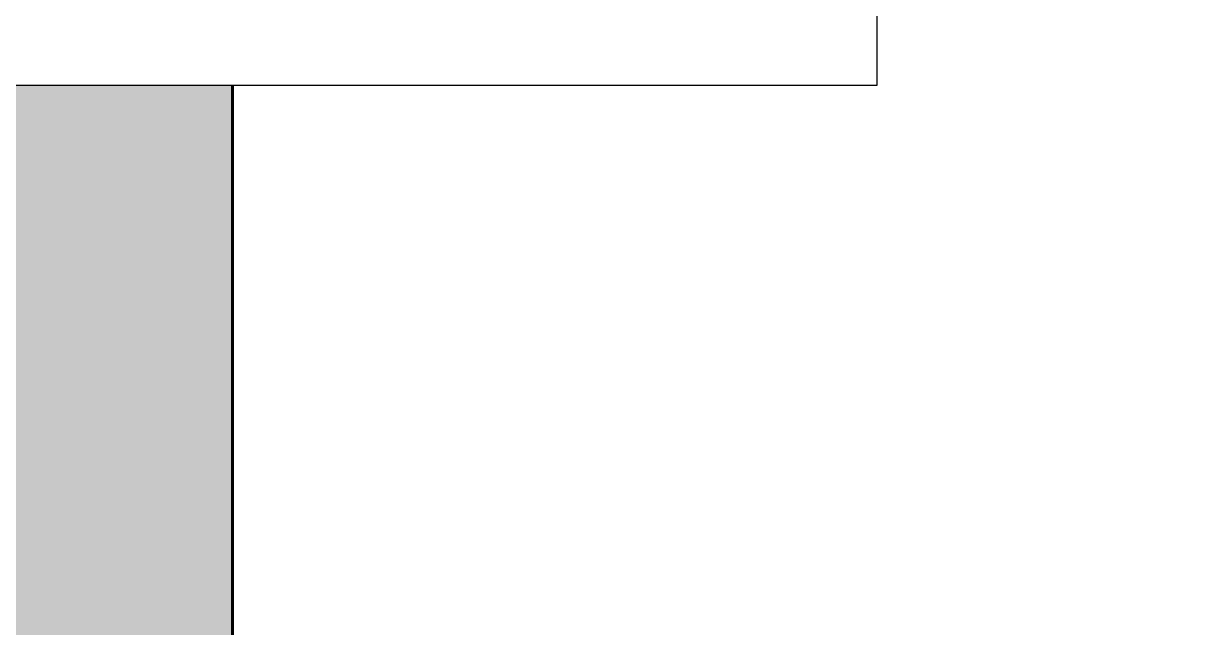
# Model space of a CAD drawing. Header units: inches. Extents: x -4169 to -1846, y 9706 to 12377.
# Drawn here: x -3497.63 to -3497.1785, y 10969.2789 to 10969.5135 of the extents above; entities that cross this region are included whole.
import ezdxf

# ---------------------------------------------------------------- set-up
doc = ezdxf.new("R2010")
doc.units = ezdxf.units.IN
doc.header["$MEASUREMENT"] = 0
for name, color, linetype, lineweight in [('A-CLNG-PATT-1', 252, 'Continuous', 18), ('A-DOOR', 31, 'Continuous', 18), ('A-DOOR-FRAM', 31, 'Continuous', 30), ('I-WALL-2', 2, 'Continuous', 5), ('I-WALL-3', 2, 'Continuous', 60)]:
    doc.layers.add(name, color=color, linetype=linetype, lineweight=lineweight)

# ---------------------------------------------------------------- blocks, each defined once
blk = doc.blocks.new('HOLLOW METAL - UNIT DOOR-2160819-ENLARGED RCP - 1ST FLOOR PLAN')
at = {"layer": 'A-DOOR-FRAM'}
for p, q in [((18, 3.875), (20, 3.875)), ((20, 3.875), (20, -4.125))]:
    blk.add_line(p, q, dxfattribs=at)

msp = doc.modelspace()

# ---------------------------------------------------------------- hatches: boundary and pattern name
at = {"layer": 'A-CLNG-PATT-1'}
h = msp.add_hatch(dxfattribs=at)
h.set_pattern_fill('FP_28', color=256, style=0, pattern_type=2)
h.set_pattern_definition([(108.435, (4.16, 0), (-16.000521, 32.0003383), [6.072, -44.525]), (139.399, (2.24, 5.76), (-96.00016541, 79.9998798), [2.95, -144.562]), (136.848, (16, 7.68), (-240.00202852, 223.9982064), [7.018, -343.889]), (109.983, (10.88, 12.48), (-47.99971113, 127.99986808), [3.746, -183.53]), (90, (9.6, 0), (-16, 16), [3.2, -12.8]), (118.443, (9.6, 3.2), (112.0002199, -207.99937941), [8.734, -427.981]), (84.289, (5.44, 10.88), (-16.00092206, -143.99947947), [3.216, -157.582]), (129.806, (5.76, 14.08), (64.00060153, -80.0001644), [2.499, -122.465])])
h.paths.add_polyline_path([(-3470.45859, 10949.97086), (-3435.32374, 10949.97086), (-3435.32374, 10968.92086), (-3478.29874, 10968.92086), (-3478.29874, 10949.97086), (-3471.22396, 10949.97086)], flags=0)
h.paths.add_polyline_path([(-3447.30099, 10969.17086), (-3435.32374, 10969.17086), (-3435.32374, 11007.32086), (-3497.54874, 11007.32086), (-3497.54874, 10971.4894), (-3497.29874, 10971.4894), (-3497.29874, 10969.4894), (-3497.54874, 10969.4894), (-3497.54874, 10969.17086), (-3455.74248, 10969.17086)], flags=0)
h.paths.add_polyline_path([(-3497.29874, 11007.57086), (-3435.32374, 11007.57086), (-3435.32374, 11026.52086), (-3479.54874, 11026.52086), (-3479.54874, 11025.8144), (-3497.54874, 11025.8144), (-3497.54874, 11009.4894), (-3497.29874, 11009.4894)], flags=0)
at = {"layer": 'I-WALL-2'}
h = msp.add_hatch(color=256, dxfattribs=at)
h.paths.add_polyline_path([(-3498.04874, 10968.5894), (-3497.54874, 10968.5894), (-3497.54874, 10969.4894), (-3498.04874, 10969.4894), (-3498.04874, 10969.17086)], flags=0)
h.paths.add_polyline_path([(-3497.57889, 11009.4894), (-3497.54874, 11009.4894), (-3497.54874, 11025.8144), (-3498.04874, 11025.8144), (-3498.04874, 11009.4894), (-3497.94994, 11009.4894)], flags=0)

# ---------------------------------------------------------------- linework, layer by layer
at = {"layer": 'I-WALL-3'}
msp.add_line((-3497.54874, 10969.4894), (-3497.54874, 10968.5894), dxfattribs=at)

# ---------------------------------------------------------------- block references
at = {"layer": 'A-DOOR', "rotation": 270.0000000000057}
msp.add_blockref('HOLLOW METAL - UNIT DOOR-2160819-ENLARGED RCP - 1ST FLOOR PLAN', (-3501.17374, 10989.4894), dxfattribs=at)

doc.saveas('drawing.dxf')
